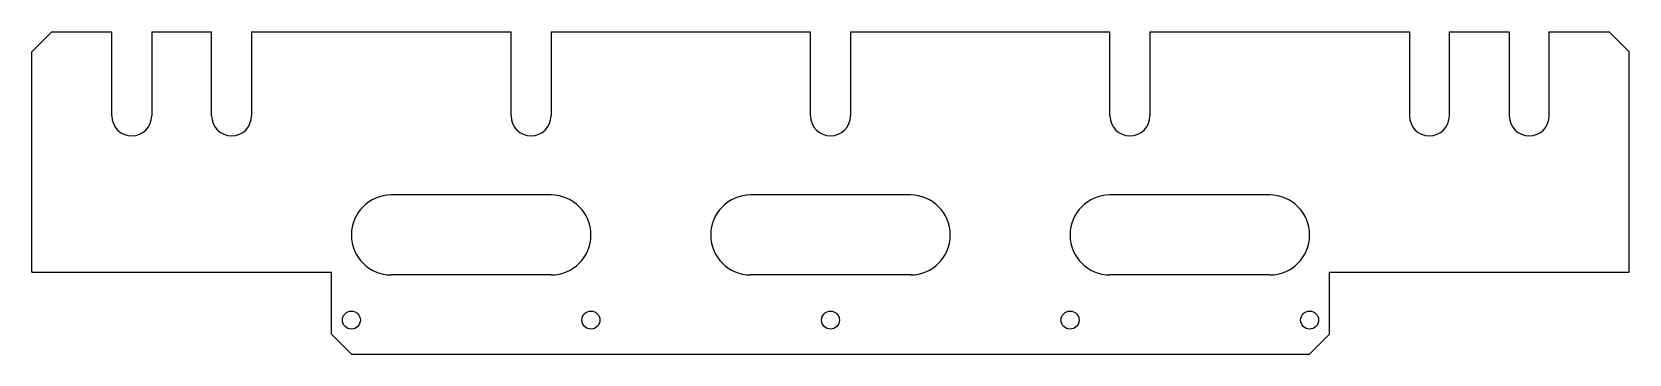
# Model space of a CAD drawing. Extents: x 145 to 545, y 161 to 241.
import ezdxf

# ---------------------------------------------------------------- set-up
doc = ezdxf.new("R2010")
doc.units = 0
doc.layers.get('0').update_dxf_attribs({"linetype": 'CONTINUOUS'})
doc.layers.add('1FRAME', color=7, linetype='CONTINUOUS')

msp = doc.modelspace()

# ---------------------------------------------------------------- linework, layer by layer
for p, q in [((144.667988, 236.168371), (149.667988, 241.168371)), ((149.667988, 241.168371), (164.667988, 241.168371)), ((174.667988, 241.168371), (189.667988, 241.168371)), ((199.667988, 241.168371), (264.667988, 241.168371)), ((274.667988, 241.168371), (339.667988, 241.168371)), ((349.667988, 241.168371), (414.667988, 241.168371)), ((424.667988, 241.168371), (489.667988, 241.168371)), ((499.667988, 241.168371), (514.667988, 241.168371)), ((524.667988, 241.168371), (539.667988, 241.168371)), ((539.667988, 241.168371), (544.667988, 236.168371)), ((144.667988, 181.068371), (144.667988, 236.168371)), ((544.667988, 181.068371), (544.667988, 236.168371)), ((274.667988, 200.368371), (234.667988, 200.368371)), ((364.667988, 200.368371), (324.667988, 200.368371)), ((454.667988, 200.368371), (414.667988, 200.368371)), ((144.667988, 181.068371), (219.667988, 181.068371)), ((219.667988, 165.568371), (219.667988, 181.068371)), ((274.667988, 180.368371), (234.667988, 180.368371)), ((364.667988, 180.368371), (324.667988, 180.368371)), ((454.667988, 180.368371), (414.667988, 180.368371)), ((469.667988, 165.568371), (469.667988, 181.068371)), ((469.667988, 181.068371), (544.667988, 181.068371)), ((224.667988, 160.568371), (219.667988, 165.568371)), ((469.667988, 165.568371), (464.667988, 160.568371)), ((224.667988, 160.568371), (464.667988, 160.568371))]:
    msp.add_line(p, q)
for centre in [(224.667988, 169.068371), (284.667988, 169.068371), (344.667988, 169.068371), (404.667988, 169.068371), (464.667988, 169.068371)]:
    msp.add_circle(centre, 2.25)
for centre, radius, start, end in [((169.667988, 220.168371), 5, 180, 360), ((194.667988, 220.168371), 5, 180, 360), ((269.667988, 220.168371), 5, 180, 360), ((344.667988, 220.168371), 5, 180, 360), ((419.667988, 220.168371), 5, 180, 360), ((494.667988, 220.168371), 5, 180, 360), ((519.667988, 220.168371), 5, 180, 360), ((234.667988, 190.368371), 10, 90, 270), ((274.667988, 190.368371), 10, -90, 90), ((324.667988, 190.368371), 10, 90, 270), ((364.667988, 190.368371), 10, -90, 90), ((414.667988, 190.368371), 10, 90, 270), ((454.667988, 190.368371), 10, -90, 90)]:
    msp.add_arc(centre, radius, start, end)
at = {"layer": '1FRAME'}
for p, q in [((164.667988, 220.168371), (164.667988, 241.168371)), ((174.667988, 241.168371), (174.667988, 220.168371)), ((189.667988, 220.168371), (189.667988, 241.168371)), ((199.667988, 241.168371), (199.667988, 220.168371)), ((264.667988, 220.168371), (264.667988, 241.168371)), ((274.667988, 241.168371), (274.667988, 220.168371)), ((339.667988, 220.168371), (339.667988, 241.168371)), ((349.667988, 241.168371), (349.667988, 220.168371)), ((414.667988, 220.168371), (414.667988, 241.168371)), ((424.667988, 241.168371), (424.667988, 220.168371)), ((489.667988, 241.168371), (489.667988, 220.168371)), ((499.667988, 220.168371), (499.667988, 241.168371)), ((514.667988, 241.168371), (514.667988, 220.168371)), ((524.667988, 220.168371), (524.667988, 241.168371))]:
    msp.add_line(p, q, dxfattribs=at)

doc.saveas('drawing.dxf')
